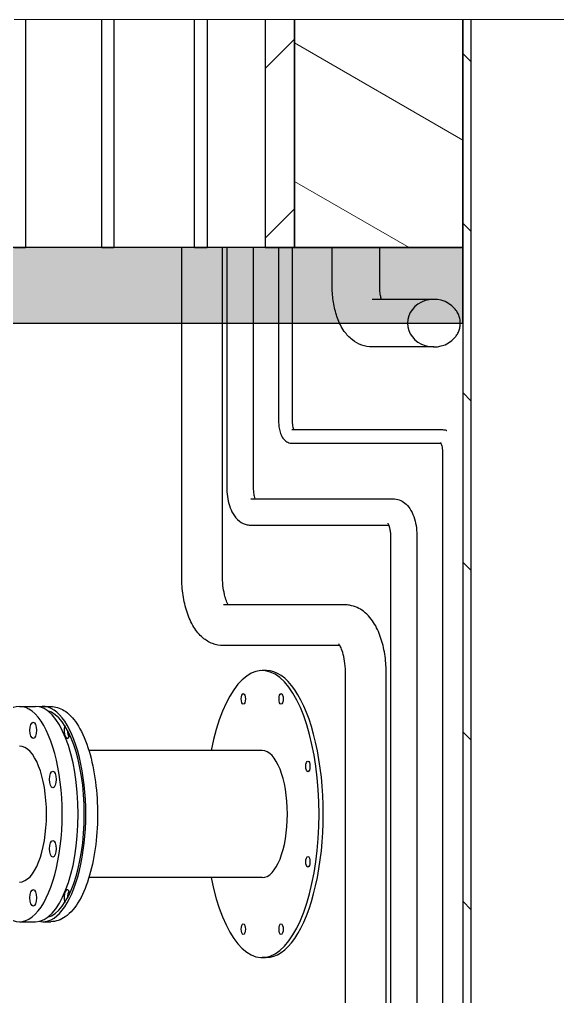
# Model space of a CAD drawing. Header units: millimetres. Extents: x 0 to 157650, y 0 to 89100.
# Drawn here: x 124214 to 126350, y 18456 to 22336 of the extents above; entities that cross this region are included whole.
import ezdxf

# ---------------------------------------------------------------- set-up
doc = ezdxf.new("R2010")
doc.units = ezdxf.units.MM
doc.header["$LTSCALE"] = 150
for name, color, linetype, lineweight in [('Hatch', 7, 'Continuous', 18), ('Visible', 7, 'Continuous', 25), ('Visible Narrow', 7, 'Continuous', 18)]:
    doc.layers.add(name, color=color, linetype=linetype, lineweight=lineweight)

msp = doc.modelspace()

# ---------------------------------------------------------------- hatches: boundary and pattern name
at = {"layer": 'Hatch'}
h = msp.add_hatch(dxfattribs=at)
h.set_pattern_fill('ANSI31', color=256, scale=3810, style=0)
h.set_pattern_definition([(45, (0, 0), (-336.7596, 336.7596), [])])
h.paths.add_polyline_path([(125189.4, 22335.9), (125306.1, 22335.9), (125306.1, 21430), (125189.4, 21430)])
h = msp.add_hatch(dxfattribs=at)
h.set_pattern_fill('ANSI31', color=256, scale=3810, angle=105.0002, style=0)
h.set_pattern_definition([(150.00025, (0, 0), (-238.1232, -412.4456), [])])
h.paths.add_polyline_path([(125306.1, 22335.9), (125974.2, 22335.9), (125974.2, 21430), (125306.1, 21430)])
h = msp.add_hatch(dxfattribs=at)
h.set_pattern_fill('ANSI31', color=256, scale=3810, angle=90.0002, style=0)
h.set_pattern_definition([(135.0002, (0, 0), (-336.7584, -336.7608), [])])
h.paths.add_polyline_path([(125974.2, 22335.9), (125974.2, 21430), (125974.2, 21130), (125974.2, 9430), (126007.7, 9430), (126007.7, 22335.9)])
h = msp.add_hatch(dxfattribs=at)
h.set_pattern_fill('AR-CONC', color=256, scale=80.749152, angle=135.0002, style=0)
h.set_pattern_definition([(185.0002, (0, 0), (-373.7144, 445.3722), [60.5619, -666.1805]), (130.0002, (0, 0), (-350.2622, -508.7146), [48.4495, -532.9444]), (235.45165, (-31.14, 37.1), (-723.9767, -63.3424), [51.4697, -566.1663]), (181.1844, (-114.2, -114.2), (-514.8703, 703.883), [90.843, -999.271]), (231.63585, (-157.1, -55.5), (-1089.8807, -22.533), [77.2045, -849.25]), (126.1844, (-114.2, -114.2), (-1089.8806, -22.533), [72.674, -799.4166]), (156.0002, (-142.75, -28.55), (-110.9373, 570.7116), [60.5619, -666.1805]), (101.0002, (-142.75, -28.55), (-552.976, -275.1213), [48.4495, -532.9444]), (206.45166, (-152, 19), (-663.9133, 295.5903), [51.4697, -566.1663]), (172.50021, (0, 0), (-197.01904, -183.1343), [0, -526.4845, 0, -541.0193, 0, -534.9631]), (142.5002, (0, 0), (-375.41017, -74.9955), [0, -308.4618, 0, -514.3721, 0, -203.8916]), (102.50021, (127.33, -127.33), (-291.9261, 317.68076), [0, -201.8729, 0, -629.8434, 0, -835.7537]), (92.5002, (184.43, -184.43), (-390.1485, 275.8296), [0, -262.4347, 0, -418.2806, 0, -593.5063])])
h.paths.add_polyline_path([(99486.5, 21130), (125754.6, 21130), (125964.4, 21130), (125974.2, 21130), (125974.2, 21430), (125306.1, 21430), (125189.4, 21430), (100271.3, 21430), (100154.6, 21430), (99486.5, 21430)])
h = msp.add_hatch(dxfattribs=at)
h.set_pattern_fill('ANSI34', color=256, scale=3810, angle=105.0002, style=0)
h.set_pattern_definition([(150.0002, (0, 0), (-1428.74, -2474.674), []), (150.0002, (-174.3, 650.6), (-1428.74, -2474.674), []), (150.0002, (-348.6, 1301), (-1428.74, -2474.674), []), (150.0002, (-523, 1951.7), (-1428.74, -2474.674), [])])
edge = h.paths.add_edge_path()
edge.add_ellipse((125859.5, 21130), major_axis=(-104.9, 0), ratio=0.90105, start_angle=218.1902, end_angle=270)
edge.add_ellipse((125859.5, 21130), major_axis=(-104.9, 0), ratio=0.90105, start_angle=270, end_angle=360)
edge.add_ellipse((125859.5, 21130), major_axis=(-104.9, 0), ratio=0.90105, start_angle=0, end_angle=141.8098)
edge.add_spline(control_points=[(125941.9, 21071.6), (125945, 21075.1), (125947.9, 21079), (125953.7, 21088), (125956.4, 21093.2), (125960.2, 21102.9), (125961.8, 21108.2), (125963.9, 21119.1), (125964.4, 21124.6), (125964.4, 21129.8), (125964.4, 21129.9), (125964.4, 21130)], knot_values=[-6.913888, -6.913888, -6.913888, -6.913888, -6.464891, -6.464891, -5.931672, -5.931672, -5.424625, -5.424625, -4.917578, -4.917578, -4.907053, -4.907053, -4.907053, -4.907053], degree=3, periodic=0)
edge.add_spline(control_points=[(125964.4, 21130), (125964.4, 21135.7), (125963.7, 21141.8), (125961.1, 21154), (125959.1, 21160), (125954.3, 21170.7), (125951.1, 21176.5), (125945.6, 21184.1), (125943.8, 21186.3), (125941.9, 21188.4)], knot_values=[-4.907053, -4.907053, -4.907053, -4.907053, -4.342091, -4.342091, -3.766603, -3.766603, -3.165251, -3.165251, -2.902699, -2.902699, -2.902699, -2.902699], degree=3, periodic=0)

# ---------------------------------------------------------------- linework, layer by layer
at = {"layer": 'Visible', "color": 9, "true_color": 0xc0c0c0}
for p, q in [((124237.6, 22335.9), (124237.6, 21430)), ((124540.5, 21430), (124540.5, 22335.9)), ((124588.2, 22335.9), (124588.2, 21430)), ((124909, 21430), (124909, 22335.9)), ((124959.4, 22335.9), (124959.4, 21430)), ((125189.4, 22335.9), (125189.4, 21430)), ((125306.1, 21430), (125306.1, 22335.9)), ((125306.1, 22335.9), (125306.1, 21430)), ((125974.2, 22335.9), (125974.2, 9430)), ((125974.2, 21430), (125974.2, 22335.9)), ((126007.7, 9430), (126007.7, 22335.9)), ((125974.2, 21430), (99486.5, 21430)), ((124192.6, 21430), (124237.6, 21430)), ((124540.5, 21430), (124237.6, 21430)), ((124540.5, 21430), (124588.2, 21430)), ((124909, 21430), (124588.2, 21430)), ((124857.9, 20125), (124857.9, 21430)), ((124909, 21430), (124959.4, 21430)), ((125189.4, 21430), (124959.4, 21430)), ((125019.9, 20125), (125019.9, 21430)), ((125036.7, 21430), (125036.7, 20479)), ((125141.7, 21430), (125141.7, 20479)), ((125189.4, 21430), (125306.1, 21430)), ((125242.7, 21430), (125242.7, 20740)), ((125296.7, 21430), (125296.7, 20740)), ((125306.1, 21430), (125974.2, 21430)), ((125455.2, 21280), (125455.2, 21430)), ((125644.2, 21280), (125644.2, 21430)), ((125974.2, 21130), (125974.2, 21430)), ((125859.5, 21224.5), (125614.8, 21224.5)), ((99486.5, 21130), (125974.2, 21130)), ((122255.4, 21130), (124857.9, 21130)), ((125019.9, 21130), (125036.7, 21130)), ((125141.7, 21130), (125242.7, 21130)), ((125296.7, 21130), (125484.9, 21130)), ((125964.4, 21130), (125974.2, 21130)), ((125859.5, 21035.5), (125614.8, 21035.5)), ((125295.7, 20707), (125894.2, 20707)), ((125295.7, 20653), (125887.2, 20653)), ((125893.2, 20620), (125893.2, 10030)), ((125132.2, 20432.5), (125696.9, 20432.5)), ((125132.2, 20327.5), (125680.1, 20327.5)), ((125687.3, 20281), (125687.3, 10030)), ((125792.3, 20281), (125792.3, 10030)), ((125504.9, 20011), (125023.5, 20011)), ((125486.4, 19849), (125023.5, 19849)), ((125194.1, 19750), (125177.6, 19750)), ((125508.5, 13997.8), (125508.5, 19735)), ((125670.5, 13997.8), (125670.5, 19735)), ((124213.7, 19607.5), (124277, 19607.5)), ((124307.3, 19607.5), (124337.6, 19607.5)), ((125177.6, 19432.5), (124489.2, 19432.5)), ((125177.6, 18927.6), (124489.2, 18927.6)), ((124213.7, 18752.5), (124277, 18752.5)), ((124307.3, 18752.5), (124337.6, 18752.5)), ((125194.1, 18610), (125177.6, 18610))]:
    msp.add_line(p, q, dxfattribs=at)
for centre, major_axis, ratio, start_param, end_param in [((125859.5, 21130), (-104.9, 0), 0.90105, 3.808137, 8.758234), ((125177.6, 19180), (0, -570), 0.39652, 5.171214, 10.53675), ((125194.1, 19180), (0, -570), 0.39652, 0, 3.141593), ((124213.7, 19180), (0, 427.5), 0.39652, 2.319591, 7.105187), ((125119, 19637.3), (0, -21), 0.39652, 4.587658, 4.83712), ((125269.2, 19637.3), (0, -21), 0.39652, 4.587658, 4.83712), ((124277, 19180), (0, 427.5), 0.39652, 3.141593, 6.283185), ((124307.3, 19180), (0, 427.5), 0.39652, 3.052114, 6.372663), ((124307.3, 19180), (0, 412.5), 0.39652, 3.249091, 6.175687), ((124403.3, 19512.6), (0, -32.3), 0.39652, 4.08514, 7.223394), ((124417, 19512.6), (0, -32.3), 0.39652, 4.722196, 5.714624), ((124213.7, 19180), (0, 270), 0.39652, 3.141593, 6.283185), ((125177.6, 19180), (0, 252.5), 0.39652, 3.141593, 6.283185), ((125375.5, 19369.4), (0, -21), 0.39652, 4.587658, 4.83712), ((125375.5, 18990.6), (0, -21), 0.39652, 4.587658, 4.83712), ((124403.3, 18847.4), (0, 32.3), 0.39652, 5.342976, 8.48123), ((124417, 18847.4), (0, -32.3), 0.39652, 3.710154, 4.702582), ((125119, 18722.7), (0, -21), 0.39652, 4.587658, 4.83712), ((125269.2, 18722.7), (0, -21), 0.39652, 4.587658, 4.83712)]:
    msp.add_ellipse(centre, major_axis=major_axis, ratio=ratio, start_param=start_param, end_param=end_param, dxfattribs=at)
for centre, major_axis in [((125102.5, 19637.3), (0, 21)), ((125252.7, 19637.3), (0, 21)), ((124268.3, 19512.6), (0, -33)), ((125358.9, 19369.4), (0, 21)), ((124345.6, 19317.8), (0, -33)), ((124345.6, 19042.3), (0, 33)), ((125358.9, 18990.6), (0, 21)), ((124268.3, 18847.4), (0, 33)), ((125102.5, 18722.7), (0, -21)), ((125252.7, 18722.7), (0, -21))]:
    msp.add_ellipse(centre, major_axis=major_axis, ratio=0.39652, dxfattribs=at)
for points, knots in [([(125614.8, 21035.5), (125600.3, 21035.5), (125585.8, 21038.2), (125558.8, 21047.9), (125546.6, 21055.1), (125522.7, 21073.6), (125512.3, 21085.3), (125491.9, 21114.1), (125483.5, 21131.5), (125470.1, 21167.6), (125465.2, 21186.4), (125458.2, 21225), (125456.2, 21244.8), (125455.3, 21269.9), (125455.2, 21274.9), (125455.2, 21280)], [3.141593, 3.141593, 3.141593, 3.141593, 3.295403, 3.295403, 3.46514, 3.46514, 3.690249, 3.690249, 4.004408, 4.004408, 4.318567, 4.318567, 4.632727, 4.632727, 4.712389, 4.712389, 4.712389, 4.712389]), ([(125651, 21224.5), (125649.8, 21229), (125648.6, 21234.1), (125646.4, 21246.6), (125645.4, 21254.2), (125644.4, 21268), (125644.2, 21274), (125644.2, 21280)], [4.144182, 4.144182, 4.144182, 4.144182, 4.3225486, 4.3225486, 4.5472931, 4.5472931, 4.712389, 4.712389, 4.712389, 4.712389]), ([(125941.9, 21071.6), (125945, 21075.1), (125947.9, 21079), (125953.7, 21088), (125956.4, 21093.2), (125960.2, 21102.9), (125961.8, 21108.2), (125963.9, 21119.1), (125964.4, 21124.6), (125964.4, 21135.5), (125963.8, 21141.7), (125961.1, 21154), (125959.1, 21160), (125954.3, 21170.7), (125951.1, 21176.5), (125945.6, 21184.1), (125943.8, 21186.3), (125941.9, 21188.4)], [-6.913888, -6.913888, -6.913888, -6.913888, -6.464891, -6.464891, -5.931672, -5.931672, -5.424625, -5.424625, -4.917578, -4.917578, -4.342091, -4.342091, -3.766603, -3.766603, -3.165251, -3.165251, -2.902699, -2.902699, -2.902699, -2.902699]), ([(125242.7, 20740), (125242.7, 20732.5), (125243.2, 20725), (125245.2, 20710.4), (125246.8, 20703.3), (125251, 20689.9), (125253.7, 20683.6), (125260.8, 20671.7), (125265.2, 20666.1), (125276.2, 20657.8), (125282.1, 20654.9), (125291.1, 20653.2), (125293.4, 20653), (125295.7, 20653)], [1.570796, 1.570796, 1.570796, 1.570796, 1.884956, 1.884956, 2.199115, 2.199115, 2.513274, 2.513274, 2.827433, 2.827433, 3.063219, 3.063219, 3.141593, 3.141593, 3.141593, 3.141593]), ([(125296.7, 20740), (125296.7, 20735.7), (125296.9, 20731.4), (125297.9, 20723.4), (125298.5, 20719.7), (125300.1, 20713.5), (125301, 20710.8), (125302.1, 20708.1), (125302.4, 20707.5), (125302.7, 20707)], [1.5707963, 1.5707963, 1.5707963, 1.5707963, 1.837323, 1.837323, 2.0974791, 2.0974791, 2.337701, 2.337701, 2.4147227, 2.4147227, 2.4147227, 2.4147227]), ([(125894.2, 20707), (125899, 20707), (125903.8, 20706.1), (125909.1, 20704.1), (125910.1, 20703.6), (125911.1, 20703.1)], [0, 0, 0, 0, 0.1627485, 0.1627485, 0.2042301, 0.2042301, 0.2042301, 0.2042301]), ([(125885.4, 20656), (125885.4, 20656), (125885.7, 20655.7), (125886.4, 20654.6), (125887, 20653.5), (125888.3, 20650.7), (125889.1, 20648.7), (125890.5, 20643.7), (125891.3, 20640.7), (125892.4, 20633.8), (125892.9, 20629.8), (125893.2, 20623.9), (125893.2, 20621.9), (125893.2, 20620)], [0.441697, 0.441697, 0.441697, 0.441697, 0.589541, 0.589541, 0.764171, 0.764171, 0.966102, 0.966102, 1.197322, 1.197322, 1.451081, 1.451081, 1.570796, 1.570796, 1.570796, 1.570796]), ([(125036.7, 20479), (125036.7, 20466.3), (125037.6, 20453.5), (125041.1, 20428.7), (125043.7, 20416.6), (125051, 20393.5), (125055.6, 20382.5), (125068.1, 20361.6), (125076, 20351.4), (125095.7, 20336.6), (125106.2, 20331.3), (125122.8, 20328), (125127.5, 20327.5), (125132.2, 20327.5)], [1.570796, 1.570796, 1.570796, 1.570796, 1.884956, 1.884956, 2.199115, 2.199115, 2.513274, 2.513274, 2.827433, 2.827433, 3.055512, 3.055512, 3.141593, 3.141593, 3.141593, 3.141593]), ([(125141.7, 20479), (125141.7, 20472.5), (125142.1, 20466), (125143.5, 20453.9), (125144.5, 20448.2), (125146.7, 20439.1), (125147.8, 20435.5), (125148.9, 20432.5)], [1.5707963, 1.5707963, 1.5707963, 1.5707963, 1.8272097, 1.8272097, 2.076726, 2.076726, 2.2880814, 2.2880814, 2.2880814, 2.2880814]), ([(125696.9, 20432.5), (125705.5, 20432.5), (125714.1, 20430.9), (125730.2, 20424.9), (125737.5, 20420.5), (125752, 20408.9), (125758.3, 20401.5), (125770.5, 20383.5), (125775.5, 20372.7), (125783.6, 20350), (125786.6, 20338), (125790.7, 20313.5), (125791.9, 20300.8), (125792.3, 20285.7), (125792.3, 20283.4), (125792.3, 20281)], [0, 0, 0, 0, 0.157994, 0.157994, 0.333477, 0.333477, 0.570519, 0.570519, 0.884678, 0.884678, 1.198837, 1.198837, 1.512997, 1.512997, 1.570796, 1.570796, 1.570796, 1.570796]), ([(125676.3, 20335.3), (125676.3, 20335.3), (125676.4, 20335.2), (125676.6, 20334.9), (125677.2, 20334), (125678.6, 20331.3), (125679.5, 20329.3), (125681.5, 20323.8), (125682.6, 20320.3), (125684.6, 20311.7), (125685.5, 20306.5), (125686.8, 20295.1), (125687.2, 20288.8), (125687.3, 20282), (125687.3, 20281.5), (125687.3, 20281)], [0.500983, 0.500983, 0.500983, 0.500983, 0.543214, 0.543214, 0.697264, 0.697264, 0.871222, 0.871222, 1.073197, 1.073197, 1.302634, 1.302634, 1.551492, 1.551492, 1.570796, 1.570796, 1.570796, 1.570796]), ([(125023.5, 19849), (125008.6, 19849), (124993.7, 19852), (124965.7, 19862.8), (124952.9, 19870.9), (124927.2, 19892.7), (124915.8, 19907.1), (124894.8, 19940.9), (124886.1, 19960.9), (124872.1, 20003.4), (124867, 20025.9), (124860, 20072.5), (124858.2, 20096.5), (124858, 20122.1), (124857.9, 20123.6), (124857.9, 20125)], [3.141593, 3.141593, 3.141593, 3.141593, 3.30694, 3.30694, 3.492732, 3.492732, 3.750814, 3.750814, 4.064974, 4.064974, 4.379133, 4.379133, 4.693292, 4.693292, 4.712389, 4.712389, 4.712389, 4.712389]), ([(125042.1, 20011), (125040.5, 20013.8), (125038.8, 20017.4), (125034.5, 20027.9), (125031.8, 20035.8), (125026.8, 20054.9), (125024.6, 20066.3), (125021.2, 20091.5), (125020.2, 20105.4), (125020, 20121.3), (125019.9, 20123.2), (125019.9, 20125)], [3.8107413, 3.8107413, 3.8107413, 3.8107413, 3.9523468, 3.9523468, 4.1694212, 4.1694212, 4.4141645, 4.4141645, 4.6775834, 4.6775834, 4.712389, 4.712389, 4.712389, 4.712389]), ([(125670.5, 19735), (125670.5, 19759.1), (125668.9, 19783.2), (125662.3, 19829.9), (125657.4, 19852.6), (125643.9, 19895.4), (125635.4, 19915.6), (125613, 19953), (125599.2, 19970.7), (125564.8, 19996.5), (125546, 20005.7), (125518.4, 20010.4), (125511.7, 20011), (125504.9, 20011)], [4.712389, 4.712389, 4.712389, 4.712389, 5.026548, 5.026548, 5.340708, 5.340708, 5.654867, 5.654867, 5.969026, 5.969026, 6.20885, 6.20885, 6.283185, 6.283185, 6.283185, 6.283185]), ([(125508.5, 19735), (125508.5, 19749.4), (125507.7, 19763.9), (125504.4, 19790.8), (125502.1, 19803.4), (125496.6, 19824.5), (125493.6, 19833.4), (125488, 19846.3), (125485.5, 19850.9), (125482.3, 19855.6), (125481.3, 19856.6), (125481.3, 19856.6)], [4.712389, 4.712389, 4.712389, 4.712389, 4.983223, 4.983223, 5.247972, 5.247972, 5.493471, 5.493471, 5.707367, 5.707367, 5.870036, 5.870036, 5.870036, 5.870036]), ([(124337.6, 19607.5), (124355.9, 19607.5), (124373.9, 19601.7), (124409.3, 19579.7), (124426.2, 19561.8), (124458.6, 19513.3), (124473.4, 19481), (124497.4, 19407.9), (124506.7, 19367.2), (124519.4, 19281.5), (124522.8, 19236.7), (124523.9, 19146.8), (124521.4, 19101.8), (124510.9, 19015.6), (124502.8, 18974.5), (124481.3, 18899.8), (124467.9, 18866.3), (124435.8, 18809.8), (124417.1, 18786.9), (124377.6, 18759.6), (124357.8, 18752.5), (124337.6, 18752.5)], [4.712389, 4.712389, 4.712389, 4.712389, 4.953998, 4.953998, 5.248196, 5.248196, 5.59112, 5.59112, 5.926086, 5.926086, 6.255005, 6.255005, 6.582179, 6.582179, 6.910548, 6.910548, 7.243903, 7.243903, 7.586464, 7.586464, 7.853982, 7.853982, 7.853982, 7.853982])]:
    msp.add_open_spline(points, degree=3, knots=knots, dxfattribs=at)
at = {"layer": 'Visible Narrow', "color": 9, "true_color": 0xc0c0c0}
for p, q in [((124192.6, 22335.9), (124237.6, 22335.9)), ((124540.5, 22335.9), (124237.6, 22335.9)), ((124540.5, 22335.9), (124588.2, 22335.9)), ((124909, 22335.9), (124588.2, 22335.9)), ((124909, 22335.9), (124959.4, 22335.9)), ((125189.4, 22335.9), (124959.4, 22335.9)), ((125189.4, 22335.9), (125306.1, 22335.9)), ((125306.1, 22335.9), (125974.2, 22335.9)), ((125974.2, 22335.9), (126007.7, 22335.9)), ((126007.7, 22335.9), (128777, 22335.9))]:
    msp.add_line(p, q, dxfattribs=at)

doc.saveas('drawing.dxf')
